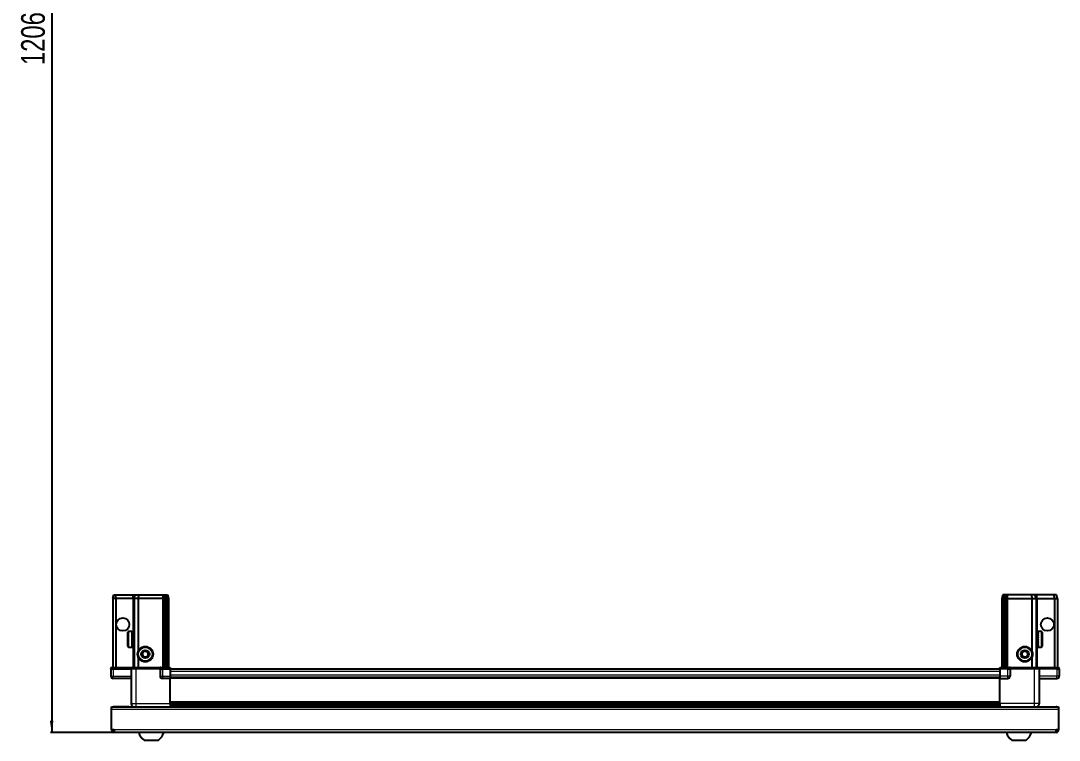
# Model space of a CAD drawing. Header units: millimetres. Extents: x 834 to 4069, y -310 to 2037.
# Drawn here: x 882 to 1758, y -310 to 296 of the extents above; entities that cross this region are included whole.
import ezdxf

# ---------------------------------------------------------------- set-up
doc = ezdxf.new("R2010")
doc.units = ezdxf.units.MM
doc.layers.add('FORMAT', color=7, linetype='Continuous')
doc.styles.add('SLDTEXTSTYLE0', font='TXT', dxfattribs={"width": 0.75})
doc.dimstyles.new('SLDDIMSTYLE0', dxfattribs={"dimtxt": 20, "dimasz": 10, "dimexe": 0, "dimexo": 0.0625, "dimgap": 5, "dimtad": 2, "dimdec": 1, "dimrnd": 1e-09, "dimzin": 12, "dimdsep": 46, "dimtxsty": 'SLDTEXTSTYLE0', "dimsah": 1, "dimcen": 0.09, "dimadec": 0, "dimazin": 3, "dimtfac": 1, "dimtofl": 0, "dimtmove": 0, "dimatfit": 3, "dimfxl": 0, "dimfrac": 2, "dimtolj": 1, "dimtzin": 12, "dimarcsym": 0})

# ---------------------------------------------------------------- blocks, each defined once
blk = doc.blocks.new('_D_8')
at = {"layer": 'FORMAT'}
for p, q in [((959.91, 902.84), (906.82, 902.84)), ((907.82, 902.84), (907.82, -303.86)), ((960.41, -303.86), (906.82, -303.86))]:
    blk.add_line(p, q, dxfattribs=at)
for points in [[(907.82, 902.84), (906.29, 892.84), (909.36, 892.84)], [(907.82, -303.86), (909.36, -293.86), (906.29, -293.86)]]:
    blk.add_solid(points, dxfattribs=at)
at = {"layer": 'FORMAT', "insert": (882.04, 258.85), "char_height": 20, "attachment_point": 1, "rotation": 90, "style": 'SLDTEXTSTYLE0'}
blk.add_mtext('1206,7', dxfattribs=at)

msp = doc.modelspace()

# ---------------------------------------------------------------- linework, layer by layer
at = {"color": 7, "linetype": 'Continuous', "lineweight": 25}
for p, q in [((959.32, -190.86), (960.13, -187.86)), ((959.32, -190.86), (959.32, -249.16)), ((961.82, -190.86), (959.32, -190.86)), ((960.13, -187.86), (961.98, -187.86)), ((961.82, -190.86), (961.98, -187.86)), ((961.82, -190.86), (961.82, -249.16)), ((976.32, -190.86), (961.82, -190.86)), ((961.98, -187.86), (976.32, -187.86)), ((976.32, -187.86), (978.13, -187.86)), ((977.32, -190.86), (976.32, -190.86)), ((977.32, -190.86), (978.13, -187.86)), ((980.82, -190.86), (977.32, -190.86)), ((977.32, -190.86), (977.32, -249.16)), ((978.13, -187.86), (981.16, -187.86)), ((981.16, -187.86), (980.82, -190.86)), ((980.82, -190.86), (980.82, -235.36)), ((1001.32, -190.86), (980.82, -190.86)), ((981.16, -187.86), (1001.32, -187.86)), ((1001.32, -187.86), (1003.13, -187.86)), ((1002.32, -190.86), (1001.32, -190.86)), ((1003.13, -187.86), (1002.32, -190.86)), ((1002.32, -190.86), (1002.32, -249.16)), ((1003.32, -190.86), (1002.32, -190.86)), ((1003.13, -187.86), (1003.87, -187.86)), ((1003.87, -187.86), (1003.32, -190.86)), ((1003.32, -190.86), (1003.32, -249.16)), ((1004.82, -190.86), (1003.32, -190.86)), ((1003.87, -187.86), (1004.37, -187.86)), ((1004.37, -187.86), (1005.52, -187.86)), ((1004.37, -187.86), (1004.82, -190.86)), ((1004.82, -190.86), (1004.82, -249.16)), ((1006.32, -190.86), (1004.82, -190.86)), ((1005.52, -187.86), (1006.32, -190.86)), ((1006.32, -190.86), (1006.32, -249.16)), ((1710.13, -187.86), (1709.32, -190.86)), ((1709.32, -190.86), (1710.82, -190.86)), ((1709.32, -190.86), (1709.32, -249.16)), ((1711.28, -187.86), (1710.13, -187.86)), ((1711.28, -187.86), (1710.82, -190.86)), ((1710.82, -190.86), (1712.32, -190.86)), ((1710.82, -190.86), (1710.82, -249.16)), ((1711.78, -187.86), (1711.28, -187.86)), ((1711.78, -187.86), (1712.32, -190.86)), ((1712.52, -187.86), (1711.78, -187.86)), ((1712.32, -190.86), (1713.32, -190.86)), ((1712.32, -190.86), (1712.32, -249.16)), ((1712.52, -187.86), (1713.32, -190.86)), ((1714.32, -187.86), (1712.52, -187.86)), ((1713.32, -190.86), (1713.32, -249.16)), ((1713.32, -190.86), (1714.32, -190.86)), ((1734.49, -187.86), (1714.32, -187.86)), ((1714.32, -190.86), (1734.82, -190.86)), ((1734.49, -187.86), (1734.82, -190.86)), ((1737.52, -187.86), (1734.49, -187.86)), ((1734.82, -190.86), (1734.82, -235.36)), ((1734.82, -190.86), (1738.32, -190.86)), ((1738.32, -190.86), (1737.52, -187.86)), ((1739.32, -187.86), (1737.52, -187.86)), ((1738.32, -190.86), (1738.32, -249.16)), ((1738.32, -190.86), (1739.32, -190.86)), ((1753.67, -187.86), (1739.32, -187.86)), ((1739.32, -190.86), (1753.82, -190.86)), ((1753.82, -190.86), (1753.67, -187.86)), ((1755.52, -187.86), (1753.67, -187.86)), ((1753.82, -190.86), (1753.82, -249.16)), ((1753.82, -190.86), (1756.32, -190.86)), ((1756.32, -190.86), (1755.52, -187.86)), ((1756.32, -190.86), (1756.32, -249.16)), ((975.32, -218.86), (972.92, -218.86)), ((975.32, -218.86), (975.32, -218.87)), ((975.32, -218.87), (975.82, -218.87)), ((975.82, -219.06), (975.82, -218.87)), ((1742.72, -218.86), (1739.82, -218.86)), ((1740.32, -218.86), (1739.82, -218.86)), ((1739.82, -218.86), (1739.82, -218.91)), ((1739.82, -218.91), (1739.82, -219.2)), ((1740.32, -218.91), (1739.82, -218.91)), ((1740.32, -218.91), (1740.32, -218.86)), ((972.12, -231.06), (972.12, -219.66)), ((975.32, -219.06), (975.82, -219.06)), ((975.32, -219.06), (975.32, -219.28)), ((975.32, -219.28), (975.82, -219.28)), ((975.32, -219.85), (975.82, -219.85)), ((975.32, -219.85), (975.32, -220.28)), ((975.32, -220.28), (975.82, -220.28)), ((975.32, -221.19), (975.82, -221.19)), ((975.32, -221.19), (975.32, -221.78)), ((975.32, -221.78), (975.82, -221.78)), ((975.32, -222.93), (975.82, -222.93)), ((975.32, -222.93), (975.32, -223.63)), ((975.32, -223.63), (975.82, -223.63)), ((975.32, -224.91), (975.82, -224.91)), ((975.32, -224.91), (975.32, -225.65)), ((975.32, -225.06), (975.82, -225.06)), ((975.32, -225.56), (975.82, -225.56)), ((975.32, -225.65), (975.82, -225.65)), ((975.32, -226.94), (975.82, -226.94)), ((975.32, -226.94), (975.32, -227.64)), ((975.32, -227.64), (975.82, -227.64)), ((975.82, -219.28), (975.82, -219.06)), ((975.82, -219.85), (975.82, -219.28)), ((975.82, -220.28), (975.82, -219.85)), ((975.82, -221.19), (975.82, -220.28)), ((975.92, -220.96), (975.82, -220.96)), ((975.82, -221.78), (975.82, -221.19)), ((975.82, -222.93), (975.82, -221.78)), ((975.82, -223.63), (975.82, -222.93)), ((975.82, -224.91), (975.82, -223.63)), ((975.82, -225.06), (975.82, -224.91)), ((975.82, -225.65), (975.82, -225.56)), ((975.82, -226.94), (975.82, -225.65)), ((975.82, -227.64), (975.82, -226.94)), ((975.82, -228.81), (975.82, -227.64)), ((975.92, -229.76), (975.92, -220.96)), ((976.81, -222.05), (976.32, -221.36)), ((976.32, -229.36), (976.32, -221.36)), ((977.29, -221.36), (976.81, -222.05)), ((976.81, -228.67), (976.81, -222.05)), ((977.32, -221.36), (977.29, -221.36)), ((977.29, -229.36), (977.29, -221.36)), ((1738.36, -221.36), (1738.32, -221.36)), ((1738.84, -222.05), (1738.36, -221.36)), ((1738.36, -221.36), (1738.36, -229.36)), ((1739.32, -221.36), (1738.84, -222.05)), ((1738.84, -222.05), (1738.84, -228.67)), ((1739.32, -221.36), (1739.32, -229.36)), ((1739.82, -220.96), (1739.72, -220.96)), ((1739.72, -220.96), (1739.72, -229.76)), ((1740.32, -219.2), (1739.82, -219.2)), ((1739.82, -219.2), (1739.82, -219.47)), ((1740.32, -219.47), (1739.82, -219.47)), ((1739.82, -219.47), (1739.82, -220.13)), ((1740.32, -220.13), (1739.82, -220.13)), ((1739.82, -220.13), (1739.82, -220.61)), ((1739.82, -220.61), (1739.82, -221.58)), ((1740.32, -220.61), (1739.82, -220.61)), ((1740.32, -221.58), (1739.82, -221.58)), ((1739.82, -221.58), (1739.82, -222.21)), ((1739.82, -222.21), (1739.82, -223.4)), ((1740.32, -222.21), (1739.82, -222.21)), ((1740.32, -223.4), (1739.82, -223.4)), ((1739.82, -223.4), (1739.82, -224.04)), ((1740.32, -224.04), (1739.82, -224.04)), ((1739.82, -224.12), (1739.82, -225.41)), ((1740.32, -224.12), (1739.82, -224.12)), ((1740.32, -225.41), (1739.82, -225.41)), ((1740.32, -225.9), (1739.82, -225.9)), ((1739.82, -225.9), (1739.82, -226.15)), ((1739.82, -226.15), (1739.82, -227.42)), ((1740.32, -226.15), (1739.82, -226.15)), ((1740.32, -227.42), (1739.82, -227.42)), ((1739.82, -227.42), (1739.82, -228.11)), ((1740.32, -219.47), (1740.32, -219.2)), ((1740.32, -220.61), (1740.32, -220.13)), ((1740.32, -222.21), (1740.32, -221.58)), ((1740.32, -224.12), (1740.32, -223.4)), ((1740.32, -226.15), (1740.32, -225.41)), ((1740.32, -228.11), (1740.32, -227.42)), ((1743.52, -219.66), (1743.52, -231.06)), ((972.92, -231.86), (975.32, -231.86)), ((975.32, -228.81), (975.82, -228.81)), ((975.32, -228.81), (975.32, -229.41)), ((975.32, -229.41), (975.82, -229.41)), ((975.32, -230.34), (975.82, -230.34)), ((975.32, -230.34), (975.32, -230.79)), ((975.32, -230.79), (975.82, -230.79)), ((975.32, -231.39), (975.82, -231.39)), ((975.32, -231.39), (975.32, -231.63)), ((975.32, -231.63), (975.82, -231.63)), ((975.32, -231.85), (975.82, -231.85)), ((975.32, -231.85), (975.32, -231.86)), ((975.32, -231.86), (975.82, -231.86)), ((975.82, -229.41), (975.82, -228.81)), ((975.82, -230.34), (975.82, -229.41)), ((975.82, -229.76), (975.92, -229.76)), ((975.82, -230.79), (975.82, -230.34)), ((975.82, -231.39), (975.82, -230.79)), ((975.82, -231.63), (975.82, -231.39)), ((975.82, -231.85), (975.82, -231.63)), ((975.82, -231.86), (975.82, -231.85)), ((976.32, -229.36), (976.81, -228.67)), ((976.81, -228.67), (977.29, -229.36)), ((977.29, -229.36), (977.32, -229.36)), ((1738.32, -229.36), (1738.36, -229.36)), ((1738.36, -229.36), (1738.84, -228.67)), ((1738.84, -228.67), (1739.32, -229.36)), ((1739.72, -229.76), (1739.82, -229.76)), ((1739.82, -228.11), (1739.82, -229.22)), ((1740.32, -228.11), (1739.82, -228.11)), ((1740.32, -229.22), (1739.82, -229.22)), ((1739.82, -229.22), (1739.82, -229.79)), ((1739.82, -229.79), (1739.82, -230.65)), ((1740.32, -229.79), (1739.82, -229.79)), ((1740.32, -230.65), (1739.82, -230.65)), ((1739.82, -230.65), (1739.82, -231.05)), ((1739.82, -231.05), (1739.82, -231.56)), ((1740.32, -231.05), (1739.82, -231.05)), ((1740.32, -231.56), (1739.82, -231.56)), ((1739.82, -231.56), (1739.82, -231.74)), ((1739.82, -231.74), (1739.82, -231.86)), ((1740.32, -231.74), (1739.82, -231.74)), ((1739.82, -231.86), (1742.72, -231.86)), ((1740.32, -229.79), (1740.32, -229.22)), ((1740.32, -231.05), (1740.32, -230.65)), ((1740.32, -231.74), (1740.32, -231.56)), ((980.82, -240.36), (980.82, -249.16)), ((1734.82, -240.36), (1734.82, -249.16)), ((958.32, -249.16), (957.82, -250.03)), ((957.82, -250.36), (957.82, -250.03)), ((957.82, -250.36), (959.82, -250.36)), ((957.82, -250.36), (957.82, -256.36)), ((959.82, -249.16), (958.32, -249.16)), ((959.82, -249.16), (974.62, -249.16)), ((974.62, -250.36), (959.82, -250.36)), ((959.82, -250.36), (974.62, -250.36)), ((974.62, -249.16), (974.82, -249.16)), ((974.82, -250.36), (974.62, -250.36)), ((974.82, -250.36), (974.82, -249.16)), ((974.82, -249.16), (978.82, -249.16)), ((978.82, -250.36), (974.82, -250.36)), ((974.82, -250.36), (974.82, -279.36)), ((978.82, -249.16), (999.12, -249.16)), ((999.12, -250.36), (978.82, -250.36)), ((999.12, -249.16), (999.32, -249.16)), ((999.32, -250.36), (999.12, -250.36)), ((999.32, -250.36), (999.32, -249.16)), ((1000, -249.16), (999.32, -249.16)), ((999.32, -250.36), (1001.32, -250.36)), ((999.32, -250.36), (999.32, -256.36)), ((1000, -249.16), (1007.82, -249.16)), ((1007.82, -250.03), (1001.32, -250.03)), ((1007.82, -250.36), (1001.32, -250.36)), ((1001.32, -250.36), (1007.82, -250.36)), ((1007.82, -249.16), (1007.82, -250.03)), ((1007.82, -250.03), (1007.82, -250.03)), ((1007.82, -250.36), (1007.82, -250.03)), ((1007.82, -250.36), (1007.82, -250.36)), ((1007.82, -250.36), (1007.82, -256.36)), ((1707.82, -250.51), (1007.82, -250.51)), ((1707.82, -250.03), (1707.82, -249.16)), ((1707.82, -249.16), (1715.65, -249.16)), ((1714.32, -250.03), (1707.82, -250.03)), ((1707.82, -250.36), (1707.82, -250.03)), ((1714.32, -250.36), (1707.82, -250.36)), ((1707.82, -250.36), (1707.82, -256.36)), ((1714.32, -250.36), (1716.32, -250.36)), ((1716.32, -250.36), (1714.32, -250.36)), ((1716.32, -249.16), (1715.65, -249.16)), ((1716.32, -250.36), (1716.32, -249.16)), ((1716.32, -249.16), (1716.52, -249.16)), ((1716.52, -250.36), (1716.32, -250.36)), ((1716.32, -250.36), (1716.32, -256.36)), ((1716.52, -249.16), (1736.82, -249.16)), ((1736.82, -250.36), (1716.52, -250.36)), ((1736.82, -249.16), (1740.82, -249.16)), ((1740.82, -250.36), (1736.82, -250.36)), ((1740.82, -250.36), (1740.82, -249.16)), ((1740.82, -249.16), (1741.02, -249.16)), ((1741.02, -250.36), (1740.82, -250.36)), ((1740.82, -250.36), (1740.82, -279.36)), ((1741.02, -249.16), (1755.82, -249.16)), ((1755.82, -250.36), (1741.02, -250.36)), ((1757.32, -249.16), (1755.82, -249.16)), ((1755.82, -250.36), (1757.82, -250.36)), ((1757.82, -250.03), (1757.32, -249.16)), ((1757.82, -250.03), (1757.32, -249.16)), ((1757.82, -250.36), (1757.82, -250.03)), ((1757.82, -250.36), (1757.82, -250.03)), ((1757.82, -250.36), (1757.82, -250.36)), ((1757.82, -250.36), (1757.82, -256.36)), ((974.82, -258.36), (959.82, -258.36)), ((1007.82, -258.36), (1001.32, -258.36)), ((1007.82, -256.36), (1007.82, -258.36)), ((1707.82, -257.71), (1007.82, -257.71)), ((1007.82, -279.36), (1007.82, -258.36)), ((1707.82, -256.36), (1707.82, -258.36)), ((1707.82, -258.36), (1714.32, -258.36)), ((1707.82, -279.36), (1707.82, -258.36)), ((1740.82, -258.36), (1755.82, -258.36)), ((958.32, -284.46), (958.32, -282.36)), ((958.32, -282.36), (1757.32, -282.36)), ((958.32, -301.76), (958.32, -284.46)), ((973.32, -282.26), (960.42, -282.26)), ((973.32, -282.26), (973.32, -282.36)), ((1007.82, -280.39), (1707.82, -280.39)), ((1007.82, -280.42), (1707.82, -280.42)), ((1031.7, -282.21), (1007.82, -282.21)), ((1026.32, -282.36), (1026.32, -282.21)), ((1026.36, -282.36), (1026.36, -282.21)), ((1026.63, -282.36), (1026.63, -282.21)), ((1026.9, -282.36), (1026.9, -282.21)), ((1027.55, -282.36), (1027.55, -282.21)), ((1028.01, -282.36), (1028.01, -282.21)), ((1028.98, -282.36), (1028.98, -282.21)), ((1029.6, -282.36), (1029.6, -282.21)), ((1030.78, -282.36), (1030.78, -282.21)), ((1031.44, -282.36), (1031.44, -282.21)), ((1031.5, -282.36), (1031.5, -282.21)), ((1032.79, -282.21), (1031.7, -282.21)), ((1033.52, -282.21), (1032.79, -282.21)), ((1032.79, -282.36), (1032.79, -282.21)), ((1032.79, -282.21), (1032.79, -282.21)), ((1032.8, -282.36), (1032.8, -282.21)), ((1033.3, -282.36), (1033.3, -282.21)), ((1033.53, -282.21), (1033.52, -282.21)), ((1033.53, -282.36), (1033.53, -282.21)), ((1033.95, -282.21), (1033.53, -282.21)), ((1681.7, -282.21), (1033.95, -282.21)), ((1034.8, -282.36), (1034.8, -282.21)), ((1035.49, -282.36), (1035.49, -282.21)), ((1036.62, -282.36), (1036.62, -282.21)), ((1037.19, -282.36), (1037.19, -282.21)), ((1038.06, -282.36), (1038.06, -282.21)), ((1038.47, -282.36), (1038.47, -282.21)), ((1039, -282.36), (1039, -282.21)), ((1039.19, -282.36), (1039.19, -282.21)), ((1039.32, -282.36), (1039.32, -282.21)), ((1676.33, -282.36), (1676.33, -282.21)), ((1676.5, -282.36), (1676.5, -282.21)), ((1676.71, -282.36), (1676.71, -282.21)), ((1677.27, -282.36), (1677.27, -282.21)), ((1677.69, -282.36), (1677.69, -282.21)), ((1678.58, -282.36), (1678.58, -282.21)), ((1679.17, -282.36), (1679.17, -282.21)), ((1680.31, -282.36), (1680.31, -282.21)), ((1681.01, -282.36), (1681.01, -282.21)), ((1682.29, -282.21), (1681.7, -282.21)), ((1683.02, -282.21), (1682.29, -282.21)), ((1682.29, -282.36), (1682.29, -282.21)), ((1682.29, -282.21), (1682.29, -282.21)), ((1682.46, -282.36), (1682.46, -282.21)), ((1682.96, -282.36), (1682.96, -282.21)), ((1683.03, -282.21), (1683.02, -282.21)), ((1683.03, -282.36), (1683.03, -282.21)), ((1683.95, -282.21), (1683.03, -282.21)), ((1707.82, -282.21), (1683.95, -282.21)), ((1684.32, -282.36), (1684.32, -282.21)), ((1685.02, -282.36), (1685.02, -282.21)), ((1686.2, -282.36), (1686.2, -282.21)), ((1686.81, -282.36), (1686.81, -282.21)), ((1687.75, -282.36), (1687.75, -282.21)), ((1688.2, -282.36), (1688.2, -282.21)), ((1688.82, -282.36), (1688.82, -282.21)), ((1689.07, -282.36), (1689.07, -282.21)), ((1689.3, -282.36), (1689.3, -282.21)), ((1689.32, -282.36), (1689.32, -282.21)), ((1742.32, -282.26), (1742.32, -282.36)), ((1742.32, -282.26), (1755.22, -282.26)), ((1757.32, -282.36), (1757.32, -284.46)), ((1757.32, -284.46), (1757.32, -301.76)), ((960.42, -301.76), (958.32, -301.76)), ((960.42, -301.76), (960.42, -303.86)), ((1755.22, -303.86), (960.42, -303.86)), ((1757.32, -301.76), (1755.22, -301.76)), ((1755.22, -303.86), (1755.22, -301.76)), ((985.82, -310.46), (997.82, -310.46)), ((1717.82, -310.46), (1729.82, -310.46))]:
    msp.add_line(p, q, dxfattribs=at)
at = {"color": 8, "linetype": 'Continuous', "lineweight": 18}
for p, q in [((976.32, -190.86), (976.32, -187.86)), ((976.32, -190.86), (976.32, -221.36)), ((1001.32, -187.86), (1001.32, -190.86)), ((1001.32, -190.86), (1001.32, -249.16)), ((1714.32, -187.86), (1714.32, -190.86)), ((1714.32, -190.86), (1714.32, -249.16)), ((1739.32, -190.86), (1739.32, -187.86)), ((1739.32, -190.86), (1739.32, -221.36)), ((972.92, -231.86), (972.92, -218.86)), ((1742.72, -218.86), (1742.72, -231.86)), ((976.32, -229.36), (976.32, -249.16)), ((1739.32, -229.36), (1739.32, -249.16)), ((959.82, -250.36), (959.82, -249.16)), ((959.82, -250.36), (959.82, -256.36)), ((974.62, -250.36), (974.62, -249.16)), ((978.82, -250.36), (978.82, -249.16)), ((978.82, -250.36), (978.82, -279.36)), ((999.12, -250.36), (999.12, -249.16)), ((1001.32, -250.36), (1001.32, -250.03)), ((1001.32, -250.36), (1001.32, -256.36)), ((1007.82, -250.36), (1007.82, -250.03)), ((1707.82, -252.51), (1007.82, -252.51)), ((1714.32, -250.36), (1714.32, -250.03)), ((1714.32, -250.36), (1714.32, -256.36)), ((1716.52, -249.16), (1716.52, -250.36)), ((1736.82, -250.36), (1736.82, -249.16)), ((1736.82, -250.36), (1736.82, -279.36)), ((1741.02, -249.16), (1741.02, -250.36)), ((1755.82, -250.36), (1755.82, -249.16)), ((1755.82, -250.36), (1755.82, -256.36)), ((957.82, -256.36), (959.82, -256.36)), ((959.82, -256.36), (974.82, -256.36)), ((959.82, -258.36), (959.82, -256.36)), ((999.32, -256.36), (1001.32, -256.36)), ((1001.32, -256.36), (1007.82, -256.36)), ((1001.32, -256.36), (1001.32, -258.36)), ((1707.82, -255.71), (1007.82, -255.71)), ((1707.82, -258.36), (1007.82, -258.36)), ((1714.32, -256.36), (1707.82, -256.36)), ((1716.32, -256.36), (1714.32, -256.36)), ((1714.32, -256.36), (1714.32, -258.36)), ((1755.82, -256.36), (1740.82, -256.36)), ((1757.82, -256.36), (1755.82, -256.36)), ((1755.82, -258.36), (1755.82, -256.36)), ((978.82, -279.36), (1007.82, -279.36)), ((1007.82, -277.77), (1707.82, -277.77)), ((1707.82, -279.18), (1007.82, -279.18)), ((1736.82, -279.36), (1707.82, -279.36)), ((1757.32, -284.46), (958.32, -284.46)), ((960.42, -282.36), (960.42, -282.26)), ((1007.82, -281.63), (1707.82, -281.63)), ((1755.22, -282.36), (1755.22, -282.26)), ((1755.22, -301.76), (960.42, -301.76))]:
    msp.add_line(p, q, dxfattribs=at)
at = {"color": 7, "linetype": 'Continuous', "lineweight": 25, "flags": 128}
for points in [[(960.42, -282.26), (960.01, -282.3), (959.78, -282.36)], [(1755.86, -282.36), (1755.63, -282.3), (1755.22, -282.26)]]:
    msp.add_lwpolyline(points, dxfattribs=at)
at = {"color": 7, "linetype": 'Continuous', "lineweight": 25}
for centre, radius in [((967.82, -212.86), 5.5), ((1747.82, -212.86), 5.5), ((986.82, -237.86), 6.5), ((986.82, -237.86), 3.46), ((1728.82, -237.86), 6.5), ((1728.82, -237.86), 3.46)]:
    msp.add_circle(centre, radius, dxfattribs=at)
at = {"color": 8, "linetype": 'Continuous', "lineweight": 18}
for centre in [(986.82, -237.86), (1728.82, -237.86)]:
    msp.add_circle(centre, 5.7, dxfattribs=at)
at = {"color": 7, "linetype": 'Continuous', "lineweight": 25}
for centre, radius, start, end in [((972.92, -219.66), 0.8, 90, 180), ((1742.72, -219.66), 0.8, 360, 90), ((976.32, -220.96), 0.4, 180, 270), ((1739.32, -220.96), 0.4, 270, 0), ((972.92, -231.06), 0.8, 180, 270), ((976.32, -229.76), 0.4, 90, 180), ((986.82, -237.86), 2.5, 147.37605, 207.37605), ((986.82, -237.86), 2.5, 87.37605, 147.37605), ((986.82, -237.86), 2.5, 27.37605, 87.37605), ((1728.82, -237.86), 2.5, 134.67671, 194.67671), ((1728.82, -237.86), 2.5, 74.67671, 134.67671), ((1728.82, -237.86), 2.5, 14.67671, 74.67671), ((1739.32, -229.76), 0.4, 360, 90), ((1742.72, -231.06), 0.8, 270, 0), ((986.82, -237.86), 2.5, 207.37605, 267.37605), ((986.82, -237.86), 2.5, 267.37605, 327.37605), ((986.82, -237.86), 2.5, 327.37605, 27.37605), ((1728.82, -237.86), 2.5, 194.67671, 254.67671), ((1728.82, -237.86), 2.5, 254.67671, 314.67671), ((1728.82, -237.86), 2.5, 314.67671, 14.67671), ((959.82, -256.36), 2, 180, 270), ((1001.32, -256.36), 2, 180, 270), ((1714.32, -256.36), 2, 270, 0), ((1755.82, -256.36), 2, 270, 0), ((960.42, -301.76), 2.1, 180, 270), ((960.42, -301.76), 0.6, 180, 270), ((992.85, -300.84), 11.91, 194.70035, 233.8734), ((990.8, -300.84), 11.91, 306.1266, 345.29965), ((1724.85, -300.84), 11.91, 194.70035, 233.8734), ((1722.8, -300.84), 11.91, 306.1266, 345.29965), ((1755.22, -301.76), 2.1, 270, 0), ((1755.22, -301.76), 0.6, 270, 0)]:
    msp.add_arc(centre, radius, start, end, dxfattribs=at)
for centre, start_param, end_param in [((1001.32, -246.57), 2.418858, 3.141593), ((1714.32, -246.57), 3.141593, 3.864327)]:
    msp.add_ellipse(centre, major_axis=(0, 3.46), ratio=0.57735, start_param=start_param, end_param=end_param, dxfattribs=at)
for points, knots in [([(983.94, -237.73), (984.22, -237.3), (984.74, -236.49), (985.26, -235.68), (985.5, -235.3)], [0, 0, 0, 0, 0.534686, 1, 1, 1, 1]), ([(985.5, -235.3), (986.01, -235.32), (986.98, -235.37), (987.93, -235.41), (988.38, -235.43)], [0, 0, 0, 0, 0.534686, 1, 1, 1, 1]), ([(988.38, -235.43), (988.54, -235.74), (988.92, -236.47), (989.38, -237.35), (989.65, -237.89), (989.71, -238)], [0, 0, 0, 0, 0.3629006, 0.8668753, 1, 1, 1, 1]), ([(1726.04, -237.1), (1726.41, -236.74), (1727.09, -236.06), (1727.78, -235.39), (1728.09, -235.07)], [0, 0, 0, 0, 0.534686, 1, 1, 1, 1]), ([(1728.09, -235.07), (1728.59, -235.21), (1729.52, -235.46), (1730.45, -235.72), (1730.88, -235.83)], [0, 0, 0, 0, 0.5346859, 1, 1, 1, 1]), ([(1730.88, -235.83), (1730.91, -235.96), (1731.06, -236.53), (1731.31, -237.5), (1731.52, -238.29), (1731.61, -238.63)], [0, 0, 0, 0, 0.133125, 0.637099, 1, 1, 1, 1]), ([(985.27, -240.3), (985.21, -240.18), (984.94, -239.65), (984.48, -238.77), (984.1, -238.04), (983.94, -237.73)], [0, 0, 0, 0, 0.133125, 0.637099, 1, 1, 1, 1]), ([(988.15, -240.43), (987.64, -240.4), (986.67, -240.36), (985.71, -240.32), (985.27, -240.3)], [0, 0, 0, 0, 0.534686, 1, 1, 1, 1]), ([(989.71, -238), (989.43, -238.43), (988.91, -239.24), (988.39, -240.05), (988.15, -240.43)], [0, 0, 0, 0, 0.534686, 1, 1, 1, 1]), ([(1726.77, -239.89), (1726.68, -239.56), (1726.48, -238.76), (1726.22, -237.8), (1726.07, -237.22), (1726.04, -237.1)], [0, 0, 0, 0, 0.362901, 0.866875, 1, 1, 1, 1]), ([(1729.56, -240.66), (1729.06, -240.52), (1728.13, -240.27), (1727.2, -240.01), (1726.77, -239.89)], [0, 0, 0, 0, 0.534686, 1, 1, 1, 1]), ([(1731.61, -238.63), (1731.24, -238.99), (1730.56, -239.67), (1729.87, -240.34), (1729.56, -240.66)], [0, 0, 0, 0, 0.534686, 1, 1, 1, 1]), ([(974.82, -279.36), (974.87, -279.8), (974.94, -280.48), (975.38, -281.3), (975.84, -281.85), (976.24, -282.21), (976.5, -282.34), (976.55, -282.36)], [0, 0, 0, 0, 0.363018, 0.558438, 0.758004, 0.95757, 1, 1, 1, 1]), ([(1007.82, -279.36), (1007.82, -279.76), (1007.82, -280.55), (1007.82, -281.57), (1007.82, -282.2), (1007.82, -282.35), (1007.82, -282.36)], [0, 0, 0, 0, 0.32552, 0.65104, 0.97656, 1, 1, 1, 1]), ([(1707.82, -279.36), (1707.82, -279.76), (1707.82, -280.55), (1707.82, -281.57), (1707.82, -282.2), (1707.82, -282.35), (1707.82, -282.36)], [0, 0, 0, 0, 0.32552, 0.65104, 0.97656, 1, 1, 1, 1]), ([(1740.82, -279.36), (1740.78, -279.8), (1740.71, -280.48), (1740.27, -281.3), (1739.81, -281.85), (1739.41, -282.21), (1739.15, -282.34), (1739.1, -282.36)], [0, 0, 0, 0, 0.363018, 0.558438, 0.758004, 0.95757, 1, 1, 1, 1])]:
    msp.add_open_spline(points, degree=3, knots=knots, dxfattribs=at)
at = {"color": 8, "linetype": 'Continuous', "lineweight": 18}
for points in [[(974.82, -279.36), (974.88, -279.36), (975, -279.36), (975.93, -279.36), (977.25, -279.36), (978.3, -279.36), (978.82, -279.36)], [(1740.82, -279.36), (1740.76, -279.36), (1740.64, -279.36), (1739.72, -279.36), (1738.4, -279.36), (1737.35, -279.36), (1736.82, -279.36)]]:
    msp.add_open_spline(points, degree=3, dxfattribs=at)
for points in [[(978.82, -279.36), (978.82, -279.8), (978.82, -280.48), (978.82, -281.3), (978.82, -281.85), (978.82, -282.21), (978.82, -282.34), (978.82, -282.36)], [(1736.82, -279.36), (1736.82, -279.8), (1736.82, -280.48), (1736.82, -281.3), (1736.82, -281.85), (1736.82, -282.21), (1736.82, -282.34), (1736.82, -282.36)]]:
    msp.add_open_spline(points, degree=3, knots=[0, 0, 0, 0, 0.363018, 0.558438, 0.758004, 0.95757, 1, 1, 1, 1], dxfattribs=at)

# ---------------------------------------------------------------- dimensions: what is measured, and where the dimension line sits
at = {"layer": 'FORMAT'}
dim = msp.add_linear_dim(base=(907.82, -303.86), p1=(959.92, 902.84), p2=(960.42, -303.86), angle=90, dimstyle='SLDDIMSTYLE0', dxfattribs=at)
dim.commit()
dim.dimension.update_dxf_attribs({"geometry": '_D_8', "text_midpoint": (907.82, 299.49), "dimtype": 160})

doc.saveas('drawing.dxf')
